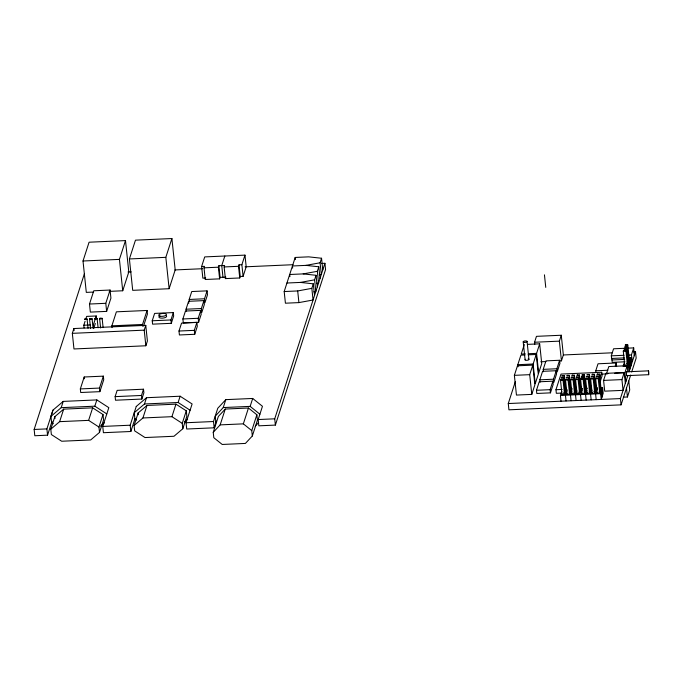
<?xml version="1.0" encoding="UTF-8"?>
<svg xmlns="http://www.w3.org/2000/svg" width="683" height="683" viewBox="0 0 683 683"><rect width="100%" height="100%" fill="white"/><g stroke="black" fill="none" stroke-linecap="round" stroke-linejoin="round"><path stroke-width="1.02" d="M626.746 375.291L626.55 375.667L626.388 371.825L648.432 370.843L648.73 371.595L648.671 374.694L626.627 375.667M93.597 292.059L86.306 292.384L83.01 261L89.08 242.209L125.493 240.595L128.797 271.979L122.727 290.77L109.203 291.376M52.028 421.334L47.562 435.173L34.807 435.745L34.15 429.462L84.342 273.943M72.33 333.338L73.875 328.54L145.761 325.364L147.4 340.988L145.855 345.777L73.969 348.962L72.33 333.338L144.215 330.154L145.761 325.364M47.562 435.173L46.896 428.898L52.967 410.116L63.22 401.399L96.841 399.914L108.819 407.657L102.757 426.431L103.415 432.706L130.854 431.494L135.003 418.636M53.308 423.742L51.601 422.64L50.943 416.399L52.967 410.133M89.499 304.037L93.784 290.77L110.074 290.044L110.919 298.121L106.642 311.388L90.344 312.105L89.499 304.037L105.788 303.312L110.074 290.044M84.086 327.925L83.796 325.236L85.068 321.309M85.699 319.345L86.656 316.391L96.235 315.973L96.525 318.662M50.798 429.18L54.836 416.656L63.681 409.134L92.657 407.845L102.988 414.521L103.56 419.908L99.513 432.424L90.677 439.954L61.692 441.235L51.362 434.559L50.798 429.18L59.634 421.65L63.681 409.134M50.943 416.399L61.197 407.666L63.22 401.399M96.235 315.973L93.383 324.818L93.759 328.403L95.347 323.486M122.727 290.77L119.431 259.386L125.493 240.595M80.338 388.917L84.188 376.99L103.355 376.145L103.731 379.731L99.88 391.658L80.714 392.503L80.338 388.917L99.505 388.072L103.355 376.145M129.403 258.951L135.473 240.151L171.894 238.538L175.189 269.922L169.128 288.721L132.707 290.335L129.403 258.951L165.824 257.337L171.894 238.538M112.055 327.618L111.867 325.825L116.383 311.824L147.058 310.466L147.434 314.052L143.558 326.056M59.634 421.65L88.619 420.369L92.657 407.845M61.197 407.666L94.817 406.18L96.841 399.914M99.513 432.424L98.95 427.046L102.988 414.521M115.128 396.635L117.152 390.369L143.515 389.208L143.891 392.793L141.868 399.06L115.504 400.221L115.128 396.635L141.492 395.466L143.515 389.208M142.721 326.261L142.534 324.468L147.058 310.466M152.232 320.771L154.614 313.403L173.32 312.575L173.678 315.956L171.296 323.324L152.591 324.152L152.232 320.771L170.946 319.943L173.32 312.575M130.854 431.494L130.197 425.21L136.258 406.428M134.099 425.492L138.137 412.967L146.973 405.446L175.958 404.157L186.288 410.833L186.852 416.22L182.813 428.736L173.977 436.266L144.992 437.547L134.662 430.871L134.099 425.492L142.935 417.962L146.973 405.446M136.609 420.054L134.893 418.952L134.244 412.711L144.489 403.977L146.512 397.711L180.133 396.225L192.119 403.969L186.049 422.743L186.715 429.018L214.155 427.806L216.298 421.172M178.989 331.024L181.55 323.11L196.883 322.427L197.293 326.372L194.74 334.294L179.407 334.969L178.989 331.024L194.322 330.35L196.883 322.427M182.882 318.97L185.443 311.047L200.776 310.372L201.186 314.317L198.633 322.231L183.3 322.914L182.882 318.97L198.215 318.287L200.776 310.372M186.237 311.183L186.032 309.211L188.585 301.297L203.927 300.614L204.337 304.558L201.784 312.481L201.365 308.537L203.927 300.614M189.387 301.434L189.182 299.461L191.735 291.539L207.069 290.864L207.487 294.808L204.926 302.723L204.516 298.778L207.069 290.864M201.622 266.49L204.712 256.91L244.966 255.126L246.196 266.78L243.097 276.359L240.228 276.487L239.75 277.964L225.373 278.604L224.144 266.942L224.622 265.474L218.876 265.721L218.398 267.198L219.619 278.852L205.242 279.492L204.021 267.838L204.499 266.361L201.622 266.49L202.842 278.143L205.72 278.015M142.935 417.962L171.92 416.681L175.958 404.157M224.844 256.014L221.744 265.593L222.974 277.255M144.489 403.977L178.109 402.492L180.133 396.225M219.619 278.852L220.097 277.383L218.876 265.721M225.373 278.604L225.851 277.127L220.097 277.383M182.813 428.736L182.25 423.358L186.288 410.833M239.75 277.964L238.521 266.31L238.999 264.833L241.876 264.705L244.966 255.126M214.155 427.806L213.497 421.522L217.775 408.255L225.808 399.64L252.701 398.454L262.46 406.3L258.183 419.55L258.84 425.825L275.377 425.091L325.569 269.572L324.912 263.296L321.719 263.433M213.241 432.313L218.347 416.485L225.27 409.049L248.458 408.024L256.868 414.786L257.44 420.165L252.326 435.993L245.41 443.429L222.223 444.462L213.805 437.701L213.241 432.313L220.165 424.877L225.27 409.049M215.879 422.435L215.222 416.195L223.247 407.563L225.808 399.64M286.937 283.018L300.443 282.421L313.301 283.829L311.841 288.354L313.062 300.008L298.915 302.603L285.417 303.201L284.188 291.547L295.193 257.448L308.699 256.851L321.548 258.251L322.777 269.913M252.326 435.993L251.762 430.614L243.344 423.853L248.458 408.024M259.907 414.214L250.149 406.376L252.701 398.454M251.762 430.614L256.868 414.786M313.796 291.854L315.811 291.487L314.59 279.825L316.05 275.3L303.192 273.9L289.694 274.498L289.916 276.615M316.545 283.334L318.568 282.958L317.339 271.305L318.799 266.78L305.941 265.38L292.444 265.977L292.666 268.095M319.294 274.805L321.317 274.438L320.088 262.776L321.548 258.251M275.377 425.091L274.72 418.816L324.912 263.296M514.376 375.343L517.458 365.806L532.791 365.123L534.866 384.853L531.784 394.39L516.45 395.073L514.376 375.343L529.709 374.668L532.791 365.123M518.03 366.78L517.808 364.696L520.89 355.16L524.979 354.981M524.322 344.514L521.249 354.05L525.338 353.871M630.708 375.001L621.069 404.857L508.929 409.817L508.272 403.542L515.341 381.635M534.78 344.317L534.558 342.243L536.462 336.343L561.272 335.242L563.347 354.972L561.443 360.863L559.377 360.957M536.223 354.477L538.298 374.207L535.216 383.744L533.141 364.022L536.223 354.477L528.044 354.844M539.664 343.831L541.739 363.561L538.656 373.097L536.582 353.376L539.664 343.831L527.396 344.377M536.471 390.275L539.211 381.788L552.854 381.182L553.196 384.375L550.455 392.862L536.804 393.468L536.471 390.275L550.114 389.669L552.854 381.182M540.099 382.215L539.843 379.816L542.584 371.33L556.235 370.724L556.568 373.917L553.828 382.403L553.495 379.21L556.235 370.724M543.472 371.757L543.224 369.358L545.965 360.872L559.608 360.265L559.94 363.458L557.2 371.945L556.867 368.752L559.608 360.265M561.443 360.863L559.368 341.141L561.272 335.242M561.554 393.075L556.338 393.306L555.962 389.72L561.016 374.071L601.714 372.269L602.09 375.855L599.879 382.702M561.025 401.211L560.427 395.466L561.742 391.385M567.206 389.805L565.447 395.235L566.053 400.981M582.275 389.139L580.516 394.569L581.122 400.315M595.943 372.577L595.755 370.784L598.018 363.783L616.228 362.972L616.604 366.566M599.503 379.116L601.714 372.269M597.343 388.473L595.593 393.903L596.191 399.649M624.971 361.802L612.258 362.366L611.294 355.843L613.565 348.782L624.16 348.313M624.211 372.534L621.931 379.594L623.067 390.352L604.711 391.163L603.576 380.405L605.855 373.345L624.211 372.534L625.338 383.291M602.585 387.568L603.191 393.314L601.219 399.427L600.613 393.681L602.585 387.568L600.579 387.654M615.255 365.977L616.228 362.972M624.39 362.451L623.135 366.319L628.437 366.079L630.93 358.353L628.812 358.447M625.833 381.754L624.894 372.79L627.173 365.738L608.818 366.549L606.538 373.601L608.579 373.516M630.264 361.563L632.381 361.469L631.416 354.947L633.696 347.895L628.394 348.125M621.069 404.857L620.412 398.582L627.788 375.71M633.397 351.873L635.514 351.779L629.043 371.825L628.437 366.079M631.673 372.004L636.172 358.054L635.514 351.779M623.357 397.182L627.438 397.002L629.717 389.942L628.778 380.977M648.432 370.843L648.671 374.694M255.211 426.209L258.558 422.615M100.358 426.209L104.303 422.854M136.258 406.445L146.512 397.711M184.444 421.846L187.594 419.166M562.493 394.014L562.263 394.125A1.4 0.521 -6 0 0 562.092 394.637L564.269 394.535A1.4 0.521 -6 0 0 564.431 394.031L563.748 393.826M577.562 393.34L577.331 393.459A1.4 0.521 -6 0 0 577.169 393.963L579.338 393.869A1.4 0.521 -6 0 0 579.508 393.365L578.817 393.16M587.611 392.896L587.38 393.015A1.4 0.521 -6 0 0 587.218 393.519L589.386 393.425A1.4 0.521 -6 0 0 589.557 392.913L589.156 392.751M625.278 364.935L624.783 365.414L625.304 365.678A1.4 0.521 -6 0 0 626.627 365.618L627.421 365.046L625.91 350.686L625.389 350.422M570.092 390.445L570.612 390.241A1.4 0.521 -6 0 0 570.775 389.728L570.612 389.634M569.434 392.486L569.955 392.281A1.4 0.521 -6 0 0 570.117 391.769L569.955 391.675M572.824 393.476L572.311 393.681A1.4 0.521 -6 0 0 572.141 394.193L574.318 394.091A1.4 0.521 -6 0 0 574.48 393.587L574.087 393.417M625.935 344.684L625.133 345.128L625.662 345.521A1.4 0.521 -6 0 0 626.985 345.461L627.788 345.017L627.259 344.625M624.066 350.481L623.272 351.045L624.783 365.414M574.796 390.292L575.632 390.019A1.4 0.521 -6 0 0 575.795 389.506L575.402 389.344M584.844 389.848L585.681 389.575A1.4 0.521 -6 0 0 585.843 389.062L585.681 388.969M574.138 392.324L574.975 392.059A1.4 0.521 -6 0 0 575.137 391.547L574.745 391.376M589.864 389.617L590.701 389.353A1.4 0.521 -6 0 0 590.872 388.84L590.471 388.678M584.187 391.88L585.024 391.607A1.4 0.521 -6 0 0 585.186 391.103L585.024 391M599.913 389.173L600.75 388.909A1.4 0.521 -6 0 0 600.912 388.396L600.75 388.303M589.207 391.658L590.044 391.385A1.4 0.521 -6 0 0 590.214 390.881L589.813 390.71M599.256 391.214L600.092 390.941A1.4 0.521 -6 0 0 600.255 390.437L600.092 390.334M305.941 265.38L320.088 262.776M303.192 273.9L317.339 271.305M300.443 282.421L314.59 279.825M284.188 291.547L297.694 290.949L311.841 288.354M564.414 390.761L565.584 390.463A1.4 0.521 -6 0 0 565.746 389.95L565.063 389.745M579.491 390.095L580.661 389.797A1.4 0.521 -6 0 0 580.823 389.284L580.132 389.079M594.56 389.43L595.73 389.131A1.4 0.521 -6 0 0 595.892 388.618L595.209 388.414M563.757 392.802L564.926 392.503A1.4 0.521 -6 0 0 565.089 391.991L564.406 391.786M578.825 392.136L580.004 391.837A1.4 0.521 -6 0 0 580.166 391.325L579.474 391.12M593.903 391.47L595.072 391.163A1.4 0.521 -6 0 0 595.235 390.659M83.01 261L119.431 259.386M204.021 267.838L218.398 267.198M224.144 266.942L238.521 266.31M127.986 272.013L131.179 271.877M174.822 269.939L202.501 268.718M245.077 266.831L292.981 264.714M189.182 299.461L204.516 298.778M186.032 309.211L201.365 308.537M83.796 325.236L90.19 324.954M111.867 325.825L142.534 324.468M534.558 342.243L559.368 341.141M528.403 353.734L536.582 353.376M563.577 354.964L612.241 352.804M611.294 355.843L623.997 355.28M628.24 355.092L631.416 354.947M611.567 358.455L624.279 357.892M628.514 357.704L631.69 357.568M540.765 361.785L545.939 361.555M612.002 359.967L624.714 359.412M517.808 364.696L533.141 364.022M628.189 360.376L630.307 360.283L630.913 366.028M627.566 362.314L629.683 362.221L630.289 367.966M626.943 364.244L629.06 364.15L629.666 369.896M543.224 369.358L556.867 368.752M595.755 370.784L607.896 370.246M614.7 373.242L624.894 372.79M601.194 374.147L607.264 373.874M539.843 379.816L553.495 379.21M603.576 380.405L621.931 379.594M555.962 389.72L562.22 389.438M570.433 388.994L572.448 388.9M579.969 388.653L582.497 388.456M585.186 388.422L587.517 388.234M595.55 387.884L597.565 387.79M564.756 391.257L566.762 391.163M569.776 391.026L571.791 390.941L570.476 395.013L571.073 400.759M574.804 390.804L576.811 390.719L575.496 394.791L576.102 400.537M579.824 390.582L581.831 390.497M584.853 390.36L586.859 390.275L585.544 394.347L586.151 400.093M589.873 390.138L591.879 390.053L590.564 394.125L591.171 399.871M594.893 389.916L596.908 389.831M599.922 389.694L601.928 389.609L602.534 395.355M223.247 407.563L250.149 406.376M564.098 393.288L566.105 393.203M569.118 393.066L571.133 392.981M574.147 392.845L576.153 392.759M579.167 392.623L581.173 392.537M584.187 392.401L586.202 392.315M589.216 392.179L591.222 392.093M594.236 391.957L596.25 391.863M599.264 391.735L601.271 391.641L601.877 397.386M560.427 395.466L600.613 393.681M508.272 403.542L620.412 398.582M34.15 429.462L46.896 428.898M102.757 426.431L130.197 425.21M186.049 422.743L213.497 421.522M258.183 419.55L274.72 418.816M220.165 424.877L243.344 423.853M626.388 371.825L626.687 372.568M628.77 358.993L629.299 359.378L628.497 359.83A1.4 0.521 -6 0 1 628.164 359.89M628.147 360.923L628.676 361.307L627.873 361.759A1.4 0.521 -6 0 1 627.19 361.853M599.435 392.375L599.597 392.469A1.4 0.521 -6 0 1 599.435 392.981L597.258 393.075A1.4 0.521 -6 0 1 597.258 392.699M584.366 393.041L584.528 393.135A1.4 0.521 -6 0 1 584.366 393.647L582.189 393.741A1.4 0.521 -6 0 1 582.189 393.365M569.289 393.707L569.46 393.809A1.4 0.521 -6 0 1 569.298 394.313L567.121 394.415A1.4 0.521 -6 0 1 567.283 393.903M178.109 402.492L190.096 410.235M171.92 416.681L182.25 423.358M94.817 406.18L106.796 413.924M88.619 420.369L98.95 427.046M627.156 346.819L626.635 346.554A1.4 0.521 -6 0 0 625.312 346.614L624.51 347.066L625.039 347.451A1.4 0.521 -6 0 0 626.362 347.391L627.156 346.819L628.667 361.187M626.533 348.757L626.012 348.492A1.4 0.521 -6 0 0 624.689 348.543L623.886 348.996L624.416 349.38A1.4 0.521 -6 0 0 625.739 349.32L626.533 348.757L628.044 363.117L627.25 363.689A1.4 0.521 -6 0 1 626.567 363.783M623.272 351.045L623.792 351.318A1.4 0.521 -6 0 0 625.116 351.258L625.91 350.686M628.044 363.117L627.523 362.852A1.4 0.521 -6 0 0 627.216 362.818M633.696 347.895L634.234 355.732M630.93 358.353L631.536 364.099M627.779 344.889L629.291 359.258M627.173 365.738L627.797 371.714M626.499 388.038L627.438 397.002M623.758 364.381L623.963 366.301M599.495 374.147L601.006 388.516M598.837 376.188L600.348 390.548M598.18 378.228L599.683 392.588M595.661 378.595L597.173 392.964M594.466 374.369L595.977 388.738M593.809 376.41L595.32 390.77M593.151 378.45L594.662 392.81M590.641 378.817L592.152 393.186M589.446 374.591L590.957 388.96M588.789 376.632L590.3 390.992M588.131 378.672L589.642 393.032M585.621 379.039L587.124 393.408M584.417 374.813L585.929 389.182M583.76 376.854L585.271 391.222M583.103 378.894L584.614 393.254M580.593 379.261L582.104 393.63M579.397 375.035L580.909 389.404M578.74 377.076L580.251 391.444M578.083 379.116L579.594 393.476M575.573 379.483L577.084 393.852M574.377 375.257L575.88 389.626M573.72 377.298L575.223 391.666M573.063 379.338L574.565 393.698M570.544 379.705L572.055 394.074M569.349 375.479L570.86 389.848M568.691 377.52L570.203 391.888M568.034 379.56L569.545 393.92M565.524 379.927L567.035 394.296M564.329 375.71L565.84 390.07M563.671 377.742L565.183 392.11M563.014 379.782L564.517 394.142M560.495 380.149L562.007 394.518M544.445 274.839L545.76 287.389M550.114 389.669L550.455 392.862M527.045 341.38L528.932 359.318M529.709 374.668L531.784 394.39M523.221 341.927L525.107 359.864M318.799 266.78L320.028 278.433M316.05 275.3L317.271 286.954M313.301 283.829L314.522 295.483M295.193 257.448L295.415 259.566M297.694 290.949L298.915 302.603M241.876 264.705L243.097 276.359M238.999 264.833L240.228 276.487M198.215 318.287L198.633 322.231M194.322 330.35L194.74 334.294M188.585 301.297L188.798 303.269M165.824 257.337L169.128 288.721M170.946 319.943L171.296 323.324M144.215 330.154L145.855 345.777M141.492 395.466L141.868 399.06M138.137 412.967L138.325 414.76M105.788 303.312L106.642 311.388M102.143 318.372L103.116 327.601M99.633 318.739L100.606 327.977M97.123 318.594L98.087 327.823M99.505 388.072L99.88 391.658M92.094 318.816L93.067 328.045M89.584 319.183L90.557 328.421M87.074 319.038L88.039 328.267M84.188 376.99L84.376 378.783M73.875 328.54L74.097 330.623M54.836 416.656L55.033 418.448M528.181 358.908A1.938 0.717 -6 0 1 528.557 359.881A1.938 0.717 -6 0 1 525.85 360.274A1.938 0.717 -6 0 1 525.475 359.292M166.353 315.802A3.885 1.434 -6 0 1 162.255 318.15A3.885 1.434 -6 0 1 159.72 316.067M592.4 392.793A1.4 0.521 -6 0 0 592.238 393.297L594.415 393.203A1.4 0.521 -6 0 0 594.577 392.691M625.97 344.582A1.4 0.521 -6 0 1 627.293 344.522M624.1 350.379A1.4 0.521 -6 0 1 625.423 350.319M85.042 318.901L84.812 319.012A1.4 0.521 -6 0 0 84.649 319.524L86.818 319.431A1.4 0.521 -6 0 0 86.989 318.918L85.042 318.901M90.071 318.679L89.832 318.79A1.4 0.521 -6 0 0 89.669 319.303L91.846 319.209A1.4 0.521 -6 0 0 92.009 318.696L90.071 318.679M95.091 318.457L94.86 318.568A1.4 0.521 -6 0 0 94.698 319.081L96.866 318.987A1.4 0.521 -6 0 0 97.037 318.474L95.091 318.457M100.119 318.235L99.88 318.346A1.4 0.521 -6 0 0 99.718 318.859L101.895 318.765A1.4 0.521 -6 0 0 102.057 318.252L100.119 318.235M562.297 375.573L562.066 375.684A1.4 0.521 -6 0 0 561.904 376.196L564.073 376.094A1.4 0.521 -6 0 0 564.243 375.59L562.297 375.573M561.639 377.605L561.409 377.725A1.4 0.521 -6 0 0 561.247 378.228L563.415 378.134A1.4 0.521 -6 0 0 563.586 377.622L561.639 377.605M567.325 375.351L567.086 375.462A1.4 0.521 -6 0 0 566.924 375.974L569.101 375.872A1.4 0.521 -6 0 0 569.263 375.368L567.325 375.351M560.982 379.646L560.752 379.757A1.4 0.521 -6 0 0 560.589 380.269L562.758 380.175A1.4 0.521 -6 0 0 562.929 379.663L560.982 379.646M566.668 377.383L566.429 377.503A1.4 0.521 -6 0 0 566.267 378.006L568.444 377.912A1.4 0.521 -6 0 0 568.606 377.4L566.668 377.383M572.345 375.129L572.115 375.24A1.4 0.521 -6 0 0 571.953 375.752L574.121 375.65A1.4 0.521 -6 0 0 574.292 375.146L572.345 375.129M566.011 379.424L565.772 379.535A1.4 0.521 -6 0 0 565.609 380.047L567.786 379.953A1.4 0.521 -6 0 0 567.949 379.441L566.011 379.424M571.688 377.161L571.458 377.281A1.4 0.521 -6 0 0 571.287 377.784L573.464 377.69A1.4 0.521 -6 0 0 573.626 377.178L571.688 377.161M577.374 374.907L577.135 375.018A1.4 0.521 -6 0 0 576.973 375.53L579.15 375.428A1.4 0.521 -6 0 0 579.312 374.924L577.374 374.907M571.031 379.202L570.8 379.313A1.4 0.521 -6 0 0 570.629 379.825L572.806 379.731A1.4 0.521 -6 0 0 572.969 379.219L571.031 379.202M576.708 376.939L576.478 377.059A1.4 0.521 -6 0 0 576.315 377.562L578.492 377.468A1.4 0.521 -6 0 0 578.655 376.956L576.708 376.939M582.394 374.677L582.164 374.796A1.4 0.521 -6 0 0 581.993 375.309L584.17 375.206A1.4 0.521 -6 0 0 584.332 374.702L582.394 374.677M576.051 378.98L575.82 379.091A1.4 0.521 -6 0 0 575.658 379.603L577.835 379.509A1.4 0.521 -6 0 0 577.997 378.997L576.051 378.98M581.737 376.717L581.506 376.837A1.4 0.521 -6 0 0 581.335 377.34L583.513 377.247A1.4 0.521 -6 0 0 583.675 376.734L581.737 376.717M587.414 374.455L587.184 374.574A1.4 0.521 -6 0 0 587.021 375.078L589.198 374.984A1.4 0.521 -6 0 0 589.361 374.48L587.414 374.455M581.079 378.758L580.849 378.869A1.4 0.521 -6 0 0 580.678 379.381L582.855 379.287A1.4 0.521 -6 0 0 583.017 378.775L581.079 378.758M586.757 376.495L586.526 376.606A1.4 0.521 -6 0 0 586.364 377.118L588.541 377.025A1.4 0.521 -6 0 0 588.703 376.512L586.757 376.495M592.443 374.233L592.204 374.352A1.4 0.521 -6 0 0 592.041 374.856L594.219 374.762A1.4 0.521 -6 0 0 594.381 374.25L592.443 374.233M586.099 378.536L585.869 378.647A1.4 0.521 -6 0 0 585.707 379.159L587.875 379.065A1.4 0.521 -6 0 0 588.046 378.553L586.099 378.536M591.785 376.273L591.546 376.384A1.4 0.521 -6 0 0 591.384 376.896L593.561 376.803A1.4 0.521 -6 0 0 593.723 376.29L591.785 376.273M597.463 374.011L597.232 374.13A1.4 0.521 -6 0 0 597.07 374.634L599.239 374.54A1.4 0.521 -6 0 0 599.409 374.028L597.463 374.011M591.128 378.314L590.889 378.425A1.4 0.521 -6 0 0 590.727 378.937L592.904 378.843A1.4 0.521 -6 0 0 593.066 378.331L591.128 378.314M596.805 376.051L596.575 376.162A1.4 0.521 -6 0 0 596.413 376.674L598.581 376.581A1.4 0.521 -6 0 0 598.752 376.068L596.805 376.051M596.148 378.092L595.918 378.203A1.4 0.521 -6 0 0 595.755 378.715L597.924 378.613A1.4 0.521 -6 0 0 598.095 378.109L596.148 378.092M523.972 342.337A1.938 0.717 -6 0 0 527.045 341.568A1.938 0.717 -6 0 0 524.382 341.056A1.938 0.717 -6 0 0 523.972 342.337M160.223 316.238A3.885 1.434 -6 0 0 166.413 314.726A3.885 1.434 -6 0 0 161.128 313.676A3.885 1.434 -6 0 0 160.223 316.238"/></g></svg>
